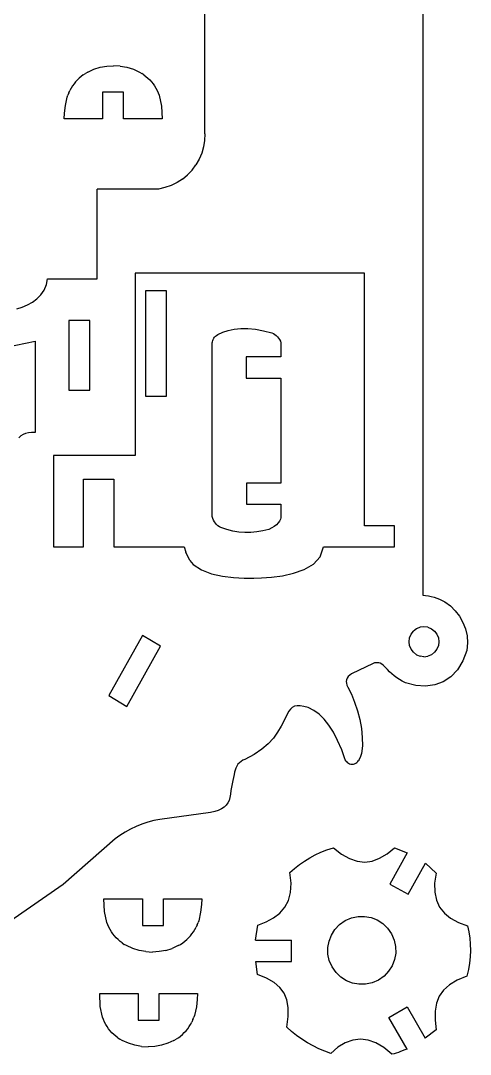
# Model space of a CAD drawing. Extents: x -1184 to 1184, y -939 to 939.
# Drawn here: x -429 to -33, y -939 to -31 of the extents above; entities that cross this region are included whole.
import ezdxf

# ---------------------------------------------------------------- set-up
doc = ezdxf.new("R2010")
doc.units = 0
doc.header["$MEASUREMENT"] = 0
doc.layers.get('0').update_dxf_attribs({"linetype": 'CONTINUOUS'})

msp = doc.modelspace()

# ---------------------------------------------------------------- linework, layer by layer
for p, q in [((-75.27, 78.85), (-75.27, -536.04)), ((-266.71, -130.77), (-266.71, -1.88)), ((-364.28, -74.07), (-358.64, -72.3)), ((-358.64, -72.3), (-352.83, -71.23)), ((-352.83, -71.23), (-346.94, -70.87)), ((-341.04, -71.23), (-346.94, -70.87)), ((-341.04, -71.23), (-335.24, -72.3)), ((-335.24, -72.3), (-329.6, -74.07)), ((-375.39, -80.27), (-377.13, -81.76)), ((-373.56, -78.9), (-375.39, -80.27)), ((-373.56, -78.9), (-371.65, -77.64)), ((-369.66, -76.51), (-371.65, -77.64)), ((-369.66, -76.51), (-364.28, -74.07)), ((-329.6, -74.07), (-324.22, -76.51)), ((-324.22, -76.51), (-322.24, -77.64)), ((-320.33, -78.9), (-322.24, -77.64)), ((-320.33, -78.9), (-318.5, -80.27)), ((-318.5, -80.27), (-316.77, -81.76)), ((-384.24, -90.67), (-385.31, -92.69)), ((-383.05, -88.71), (-384.24, -90.67)), ((-381.74, -86.84), (-383.05, -88.71)), ((-380.31, -85.05), (-381.74, -86.84)), ((-378.77, -83.36), (-380.31, -85.05)), ((-377.13, -81.76), (-378.77, -83.36)), ((-316.77, -81.76), (-315.13, -83.35)), ((-315.13, -83.35), (-313.6, -85.05)), ((-313.6, -85.05), (-312.18, -86.84)), ((-312.18, -86.84), (-310.87, -88.71)), ((-310.87, -88.71), (-309.69, -90.67)), ((-309.69, -90.67), (-308.63, -92.69)), ((-389.35, -105.97), (-387.64, -98.4)), ((-387.64, -98.4), (-387.04, -96.92)), ((-386.24, -94.78), (-387.04, -96.92)), ((-386.24, -94.78), (-385.31, -92.69)), ((-338.2, -94.19), (-356.68, -94.19)), ((-356.68, -94.19), (-356.68, -117.65)), ((-338.2, -117.65), (-338.2, -94.19)), ((-308.63, -92.69), (-307.7, -94.78)), ((-307.7, -94.78), (-306.91, -96.92)), ((-306.91, -96.92), (-304.92, -106.46)), ((-390.12, -112.61), (-389.35, -105.97)), ((-304.92, -106.46), (-304.4, -117.65)), ((-390.48, -117.65), (-390.12, -112.61)), ((-356.68, -117.65), (-390.48, -117.65)), ((-304.4, -117.65), (-338.2, -117.65)), ((-266.71, -130.77), (-266.94, -136.52)), ((-267.85, -142.2), (-269.44, -147.73)), ((-266.94, -136.52), (-267.85, -142.2)), ((-271.68, -153.03), (-274.54, -158.03)), ((-269.44, -147.73), (-271.68, -153.03)), ((-277.97, -162.65), (-281.93, -166.82)), ((-277.97, -162.65), (-274.54, -158.03)), ((-286.36, -170.49), (-291.2, -173.61)), ((-286.36, -170.49), (-281.93, -166.82)), ((-361.46, -258.18), (-361.46, -179.21)), ((-307.44, -179.21), (-361.46, -179.21)), ((-301.82, -178), (-307.44, -179.21)), ((-296.38, -176.12), (-301.82, -178)), ((-291.2, -173.61), (-296.38, -176.12)), ((-126.46, -253.27), (-328.07, -253.17)), ((-328.07, -253.17), (-328.07, -413.37)), ((-126.46, -474.94), (-126.46, -253.27)), ((-408.08, -268.02), (-406.07, -263.14)), ((-406.07, -263.14), (-404.96, -258.18)), ((-404.96, -258.18), (-361.46, -258.18)), ((-414.32, -275.68), (-410.88, -272.18)), ((-410.88, -272.18), (-408.08, -268.02)), ((-318.88, -268.67), (-318.88, -361.07)), ((-300.4, -268.67), (-318.88, -268.67)), ((-300.4, -361.07), (-300.4, -268.67)), ((-427.21, -282.95), (-422.61, -281)), ((-422.61, -281), (-418.28, -278.6)), ((-418.28, -278.6), (-414.32, -275.68)), ((-431.92, -284.52), (-427.21, -282.95)), ((-386.31, -294.81), (-386.31, -355.77)), ((-367.83, -294.81), (-386.31, -294.81)), ((-367.83, -355.77), (-367.83, -294.81)), ((-258.12, -309.34), (-257.31, -308.49)), ((-257.31, -308.49), (-256.36, -307.74)), ((-256.36, -307.74), (-255.27, -307.13)), ((-255.27, -307.13), (-251.02, -305.04)), ((-251.02, -305.04), (-246.2, -303.44)), ((-246.2, -303.44), (-240.86, -302.36)), ((-240.86, -302.36), (-235.03, -301.81)), ((-235.03, -301.81), (-228.84, -301.83)), ((-228.84, -301.83), (-222.23, -302.43)), ((-222.23, -302.43), (-215.25, -303.64)), ((-215.25, -303.64), (-207.92, -305.49)), ((-207.92, -305.49), (-206.46, -306.22)), ((-206.46, -306.22), (-205.12, -307.05)), ((-205.12, -307.05), (-203.91, -307.99)), ((-203.91, -307.99), (-202.84, -309.02)), ((-441.34, -318.27), (-415.95, -312.73)), ((-415.95, -312.73), (-415.95, -393.08)), ((-260.34, -314.37), (-260.13, -313.34)), ((-260.34, -466.83), (-260.34, -314.37)), ((-260.13, -313.34), (-259.81, -312.3)), ((-259.81, -312.3), (-259.37, -311.27)), ((-259.37, -311.27), (-258.81, -310.28)), ((-258.81, -310.28), (-258.12, -309.34)), ((-202.84, -309.02), (-201.89, -310.16)), ((-201.89, -310.16), (-201.07, -311.41)), ((-201.07, -311.41), (-200.38, -312.75)), ((-200.38, -312.75), (-199.99, -314.2)), ((-199.99, -314.2), (-199.99, -326.74)), ((-230.34, -326.74), (-230.34, -345.22)), ((-199.99, -326.74), (-230.34, -326.74)), ((-230.34, -345.22), (-199.99, -345.22)), ((-199.99, -345.22), (-199.99, -437.62)), ((-386.31, -355.77), (-367.83, -355.77)), ((-318.88, -361.07), (-300.4, -361.07)), ((-428.46, -396.11), (-430.23, -397.65)), ((-426.48, -394.88), (-428.46, -396.11)), ((-424.28, -393.96), (-426.48, -394.88)), ((-421.81, -393.35), (-424.28, -393.96)), ((-419.04, -393.05), (-421.81, -393.35)), ((-415.95, -393.08), (-419.04, -393.05)), ((-328.07, -413.37), (-399.76, -413.37)), ((-399.76, -413.37), (-399.76, -493.44)), ((-373.26, -493.43), (-373.26, -434.03)), ((-373.26, -434.03), (-346.82, -434.03)), ((-346.82, -434.03), (-346.82, -493.44)), ((-230.16, -437.62), (-230.16, -456.1)), ((-199.99, -437.62), (-230.16, -437.62)), ((-230.16, -456.1), (-199.99, -456.1)), ((-199.99, -456.1), (-199.99, -468.16)), ((-259.81, -468.56), (-260.34, -466.83)), ((-259.16, -470.14), (-259.81, -468.56)), ((-258.37, -471.56), (-259.16, -470.14)), ((-257.45, -472.83), (-258.37, -471.56)), ((-201.13, -470.88), (-202.32, -472.51)), ((-200.29, -469.18), (-201.13, -470.88)), ((-199.99, -468.16), (-200.29, -469.18)), ((-256.41, -473.97), (-257.45, -472.83)), ((-255.25, -474.96), (-256.41, -473.97)), ((-253.97, -475.81), (-255.25, -474.96)), ((-252.58, -476.53), (-253.97, -475.81)), ((-247.29, -478.34), (-252.58, -476.53)), ((-242.03, -479.68), (-247.29, -478.34)), ((-236.78, -480.56), (-242.03, -479.68)), ((-231.54, -480.97), (-236.78, -480.56)), ((-226.31, -480.93), (-231.54, -480.97)), ((-221.06, -480.45), (-226.31, -480.93)), ((-215.8, -479.53), (-221.06, -480.45)), ((-210.51, -478.18), (-215.8, -479.53)), ((-207.94, -476.88), (-210.51, -478.18)), ((-205.72, -475.51), (-207.94, -476.88)), ((-203.85, -474.05), (-205.72, -475.51)), ((-202.32, -472.51), (-203.85, -474.05)), ((-99.94, -474.94), (-126.46, -474.94)), ((-99.94, -493.44), (-99.94, -474.94)), ((-399.76, -493.44), (-373.26, -493.43)), ((-346.82, -493.44), (-284.79, -493.44)), ((-284.79, -493.44), (-283.47, -498.06)), ((-279.8, -505.37), (-283.47, -498.06)), ((-165.5, -502.34), (-162.51, -493.44)), ((-162.51, -493.44), (-99.94, -493.44)), ((-279.8, -505.37), (-277.03, -508.91)), ((-171.34, -508.72), (-165.5, -502.34)), ((-277.03, -508.91), (-269.69, -513.81)), ((-269.69, -513.81), (-260.89, -517.2)), ((-260.89, -517.2), (-251.26, -519.35)), ((-198.58, -518.96), (-188.67, -516.78)), ((-188.67, -516.78), (-179.33, -513.45)), ((-179.33, -513.45), (-171.34, -508.72)), ((-251.26, -519.35), (-241.45, -520.53)), ((-241.45, -520.53), (-232.07, -521.01)), ((-232.07, -521.01), (-223.76, -521.06)), ((-223.76, -521.06), (-216.92, -520.86)), ((-216.92, -520.86), (-208.26, -520.24)), ((-208.26, -520.24), (-198.58, -518.96)), ((-75.27, -536.04), (-72.74, -536.27)), ((-72.74, -536.27), (-70.22, -536.63)), ((-70.22, -536.63), (-67.73, -537.12)), ((-67.73, -537.12), (-65.26, -537.75)), ((-65.26, -537.75), (-62.82, -538.53)), ((-62.82, -538.53), (-60.4, -539.46)), ((-60.4, -539.46), (-58.01, -540.55)), ((-58.01, -540.55), (-55.65, -541.81)), ((-55.65, -541.81), (-50.9, -545.43)), ((-50.9, -545.43), (-46.64, -549.71)), ((-46.64, -549.71), (-42.95, -554.55)), ((-42.95, -554.55), (-39.93, -559.87)), ((-39.93, -559.87), (-37.66, -565.61)), ((-321.6, -571.4), (-351.23, -624.19)), ((-305.72, -580.9), (-321.6, -571.4)), ((-86.83, -573.5), (-85.52, -570.34)), ((-85.52, -570.34), (-83.43, -567.62)), ((-80.71, -565.53), (-83.43, -567.62)), ((-77.55, -564.22), (-80.71, -565.53)), ((-74.15, -563.77), (-77.55, -564.22)), ((-70.76, -564.22), (-74.15, -563.77)), ((-70.76, -564.22), (-67.59, -565.53)), ((-67.59, -565.53), (-64.87, -567.62)), ((-64.87, -567.62), (-62.79, -570.34)), ((-62.79, -570.34), (-61.47, -573.5)), ((-37.66, -565.61), (-36.25, -571.67)), ((-36.25, -571.67), (-35.79, -577.97)), ((-335.34, -633.69), (-305.72, -580.9)), ((-87.28, -576.9), (-86.83, -573.5)), ((-86.83, -580.29), (-87.28, -576.9)), ((-85.52, -583.46), (-86.83, -580.29)), ((-61.47, -580.29), (-62.79, -583.46)), ((-61.47, -573.5), (-61.03, -576.9)), ((-61.03, -576.9), (-61.47, -580.29)), ((-35.79, -577.97), (-36.35, -584.44)), ((-83.43, -586.18), (-85.52, -583.46)), ((-80.71, -588.26), (-83.43, -586.18)), ((-80.71, -588.26), (-77.55, -589.58)), ((-74.15, -590.02), (-77.55, -589.58)), ((-74.15, -590.02), (-70.76, -589.58)), ((-67.59, -588.26), (-70.76, -589.58)), ((-67.59, -588.26), (-64.87, -586.18)), ((-62.79, -583.46), (-64.87, -586.18)), ((-36.35, -584.44), (-40.01, -593.78)), ((-118.77, -595.88), (-137.7, -604.95)), ((-117.57, -595.54), (-118.77, -595.88)), ((-116.36, -595.32), (-117.57, -595.54)), ((-115.13, -595.26), (-116.36, -595.32)), ((-113.87, -595.41), (-115.13, -595.26)), ((-112.56, -595.82), (-113.87, -595.41)), ((-111.17, -596.55), (-112.56, -595.82)), ((-109.71, -597.63), (-111.17, -596.55)), ((-108.14, -599.12), (-109.71, -597.63)), ((-106.26, -601.31), (-108.14, -599.12)), ((-40.01, -593.78), (-44.8, -601.5)), ((-140.72, -607.43), (-141.67, -608.78)), ((-139.39, -606.15), (-140.72, -607.43)), ((-137.7, -604.95), (-139.39, -606.15)), ((-104.35, -603.32), (-106.26, -601.31)), ((-102.37, -605.17), (-104.35, -603.32)), ((-100.29, -606.88), (-102.37, -605.17)), ((-98.08, -608.49), (-100.29, -606.88)), ((-50.59, -607.59), (-57.27, -612.03)), ((-44.8, -601.5), (-50.59, -607.59)), ((-142.26, -610.21), (-142.47, -611.71)), ((-142.47, -611.71), (-142.32, -613.29)), ((-142.32, -613.29), (-141.8, -614.93)), ((-141.67, -608.78), (-142.26, -610.21)), ((-141.8, -614.93), (-140.91, -616.65)), ((-140.91, -616.65), (-137.85, -622.96)), ((-95.71, -610), (-98.08, -608.49)), ((-93.16, -611.46), (-95.71, -610)), ((-90.39, -612.87), (-93.16, -611.46)), ((-81.39, -615.24), (-90.39, -612.87)), ((-72.79, -615.88), (-81.39, -615.24)), ((-64.71, -614.8), (-72.79, -615.88)), ((-57.27, -612.03), (-64.71, -614.8)), ((-351.23, -624.19), (-335.34, -633.69)), ((-137.85, -622.96), (-135.05, -629.98)), ((-189.87, -634.58), (-191.51, -635.97)), ((-187.92, -633.6), (-189.87, -634.58)), ((-185.6, -633.09), (-187.92, -633.6)), ((-182.85, -633.09), (-185.6, -633.09)), ((-179.62, -633.64), (-182.85, -633.09)), ((-175.85, -634.77), (-179.62, -633.64)), ((-170.88, -637.27), (-175.85, -634.77)), ((-135.05, -629.98), (-132.6, -637.5)), ((-194.07, -639.89), (-196.74, -645.48)), ((-192.89, -637.76), (-194.07, -639.89)), ((-191.51, -635.97), (-192.89, -637.76)), ((-166.22, -640.64), (-170.88, -637.27)), ((-161.82, -644.92), (-166.22, -640.64)), ((-132.6, -637.5), (-130.59, -645.3)), ((-199.57, -650.96), (-202.76, -656.33)), ((-196.74, -645.48), (-199.57, -650.96)), ((-157.68, -650.16), (-161.82, -644.92)), ((-153.75, -656.38), (-157.68, -650.16)), ((-130.59, -645.3), (-129.15, -653.17)), ((-129.15, -653.17), (-128.35, -660.89)), ((-206.53, -661.53), (-211.08, -666.56)), ((-202.76, -656.33), (-206.53, -661.53)), ((-150.01, -663.62), (-153.75, -656.38)), ((-128.35, -660.89), (-128.3, -668.25)), ((-216.64, -671.38), (-223.4, -675.97)), ((-211.08, -666.56), (-216.64, -671.38)), ((-146.44, -671.92), (-150.01, -663.62)), ((-128.3, -668.25), (-129.1, -675.03)), ((-231.59, -680.29), (-233.35, -680.98)), ((-223.4, -675.97), (-231.59, -680.29)), ((-143.26, -680.62), (-146.44, -671.92)), ((-142.57, -681.89), (-143.26, -680.62)), ((-130.97, -680.21), (-131.65, -681.31)), ((-129.81, -677.56), (-130.97, -680.21)), ((-129.1, -675.03), (-129.81, -677.56)), ((-240.13, -689.62), (-240.54, -691.5)), ((-239.5, -687.81), (-240.13, -689.62)), ((-238.66, -686.1), (-239.5, -687.81)), ((-237.62, -684.54), (-238.66, -686.1)), ((-236.38, -683.14), (-237.62, -684.54)), ((-234.95, -681.94), (-236.38, -683.14)), ((-233.35, -680.98), (-234.95, -681.94)), ((-142.57, -681.89), (-142.33, -682.21)), ((-142.33, -682.21), (-141.52, -682.99)), ((-141.52, -682.99), (-140.58, -683.62)), ((-140.58, -683.62), (-139.55, -684.09)), ((-139.55, -684.09), (-138.46, -684.37)), ((-138.46, -684.37), (-137.33, -684.47)), ((-137.33, -684.47), (-136.2, -684.37)), ((-136.2, -684.37), (-135.11, -684.09)), ((-135.11, -684.09), (-134.08, -683.62)), ((-134.08, -683.62), (-133.14, -682.99)), ((-133.14, -682.99), (-132.32, -682.21)), ((-132.32, -682.21), (-131.65, -681.31)), ((-242.17, -698.74), (-242.73, -701.61)), ((-241.6, -696.05), (-242.17, -698.74)), ((-241.06, -693.62), (-241.6, -696.05)), ((-240.54, -691.5), (-241.06, -693.62)), ((-243.8, -707.67), (-244.27, -710.73)), ((-243.28, -704.61), (-243.8, -707.67)), ((-242.73, -701.61), (-243.28, -704.61)), ((-245.34, -716.22), (-246.41, -718.47)), ((-244.68, -713.73), (-245.34, -716.22)), ((-244.27, -710.73), (-244.68, -713.73)), ((-258.06, -726.01), (-261.64, -726.78)), ((-254.89, -724.99), (-258.06, -726.01)), ((-252.15, -723.73), (-254.89, -724.99)), ((-249.82, -722.22), (-252.15, -723.73)), ((-247.91, -720.47), (-249.82, -722.22)), ((-246.41, -718.47), (-247.91, -720.47)), ((-316.96, -735.31), (-322.12, -737)), ((-311.7, -733.96), (-316.96, -735.31)), ((-306.35, -732.99), (-311.7, -733.96)), ((-261.64, -726.78), (-306.35, -732.99)), ((-336.79, -744.01), (-341.35, -746.94)), ((-332.05, -741.37), (-336.79, -744.01)), ((-327.16, -739.02), (-332.05, -741.37)), ((-322.12, -737), (-327.16, -739.02)), ((-345.7, -750.14), (-391.32, -790.04)), ((-341.35, -746.94), (-345.7, -750.14)), ((-169.75, -763.97), (-164.71, -761.62)), ((-164.71, -761.62), (-159.4, -759.6)), ((-159.4, -759.6), (-153.8, -757.9)), ((-153.8, -757.9), (-146.63, -763.47)), ((-106.62, -763.2), (-100.07, -757.8)), ((-88.87, -762.21), (-104.19, -789.71)), ((-100.07, -757.8), (-88.87, -762.21)), ((-183.63, -772.68), (-179.18, -769.51)), ((-179.18, -769.51), (-174.57, -766.6)), ((-174.57, -766.6), (-169.75, -763.97)), ((-146.63, -763.47), (-139.67, -767.4)), ((-139.67, -767.4), (-132.88, -769.7)), ((-132.88, -769.7), (-126.23, -770.4)), ((-126.23, -770.4), (-119.66, -769.53)), ((-119.66, -769.53), (-113.13, -767.12)), ((-113.13, -767.12), (-106.62, -763.2)), ((-88.05, -798.71), (-72.81, -771.37)), ((-72.81, -771.37), (-63.53, -780.07)), ((-72.81, -771.37), (-72.81, -771.37)), ((-192.1, -779.71), (-187.92, -776.09)), ((-190.92, -789.01), (-192.1, -779.71)), ((-187.92, -776.09), (-183.63, -772.68)), ((-63.53, -780.07), (-64.76, -788.98)), ((-191.31, -797.12), (-190.92, -789.01)), ((-104.19, -789.71), (-88.05, -798.71)), ((-64.76, -788.98), (-64.63, -796.9)), ((-391.32, -790.04), (-438.3, -822.72)), ((-193.18, -804.12), (-191.31, -797.12)), ((-64.63, -796.9), (-63.16, -803.88)), ((-355.39, -802.66), (-321.59, -802.66)), ((-354.86, -813.85), (-355.39, -802.66)), ((-321.59, -802.66), (-321.59, -826.11)), ((-303.11, -826.11), (-303.11, -802.66)), ((-303.11, -802.66), (-269.3, -802.66)), ((-269.66, -807.7), (-270.43, -814.33)), ((-269.3, -802.66), (-269.66, -807.7)), ((-196.39, -810.1), (-193.18, -804.12)), ((-63.16, -803.88), (-60.34, -809.96)), ((-352.87, -823.38), (-354.86, -813.85)), ((-270.43, -814.33), (-272.14, -821.9)), ((-206.34, -819.39), (-200.81, -815.16)), ((-200.81, -815.16), (-196.39, -810.1)), ((-60.34, -809.96), (-56.18, -815.2)), ((-56.18, -815.2), (-50.69, -819.65)), ((-352.08, -825.53), (-352.87, -823.38)), ((-351.16, -827.62), (-352.08, -825.53)), ((-321.59, -826.11), (-303.11, -826.11)), ((-273.54, -825.53), (-274.48, -827.62)), ((-273.54, -825.53), (-272.74, -823.38)), ((-272.14, -821.9), (-272.74, -823.38)), ((-222.18, -839.15), (-220.18, -825.74)), ((-220.18, -825.74), (-212.83, -822.89)), ((-212.83, -822.89), (-206.34, -819.39)), ((-152.41, -829.59), (-148.36, -825.33)), ((-148.36, -825.33), (-143.39, -821.86)), ((-143.39, -821.86), (-137.83, -819.45)), ((-137.83, -819.45), (-132.08, -818.24)), ((-132.08, -818.24), (-126.3, -818.17)), ((-126.3, -818.17), (-120.66, -819.2)), ((-120.66, -819.2), (-115.31, -821.28)), ((-115.31, -821.28), (-110.42, -824.37)), ((-110.42, -824.37), (-106.16, -828.42)), ((-50.69, -819.65), (-43.87, -823.35)), ((-43.87, -823.35), (-35.73, -826.35)), ((-350.1, -829.64), (-351.16, -827.62)), ((-348.91, -831.6), (-350.1, -829.64)), ((-347.61, -833.47), (-348.91, -831.6)), ((-346.19, -835.26), (-347.61, -833.47)), ((-344.65, -836.96), (-346.19, -835.26)), ((-281.02, -836.95), (-279.48, -835.26)), ((-279.48, -835.26), (-278.05, -833.47)), ((-278.05, -833.47), (-276.74, -831.6)), ((-276.74, -831.6), (-275.55, -829.64)), ((-275.55, -829.64), (-274.48, -827.62)), ((-157.58, -839.83), (-155.5, -834.48)), ((-155.5, -834.48), (-152.41, -829.59)), ((-106.16, -828.42), (-102.69, -833.38)), ((-102.69, -833.38), (-100.28, -838.94)), ((-35.73, -826.35), (-34.7, -831.79)), ((-34.7, -831.79), (-33.94, -837.22)), ((-343.02, -838.55), (-344.65, -836.96)), ((-341.28, -840.04), (-343.02, -838.55)), ((-339.46, -841.41), (-341.28, -840.04)), ((-339.46, -841.41), (-337.55, -842.67)), ((-335.56, -843.8), (-337.55, -842.67)), ((-330.18, -846.24), (-335.56, -843.8)), ((-290.13, -843.8), (-295.51, -846.24)), ((-290.13, -843.8), (-288.14, -842.67)), ((-288.14, -842.67), (-286.23, -841.41)), ((-286.23, -841.41), (-284.4, -840.03)), ((-284.4, -840.03), (-282.66, -838.55)), ((-282.66, -838.55), (-281.02, -836.95)), ((-222.18, -839.15), (-190.63, -839.15)), ((-190.63, -857.63), (-190.63, -839.15)), ((-158.61, -845.47), (-157.58, -839.83)), ((-100.28, -838.94), (-99.06, -844.69)), ((-33.94, -837.22), (-33.5, -842.64)), ((-33.5, -842.64), (-33.37, -848.09)), ((-324.55, -848.01), (-330.18, -846.24)), ((-318.74, -849.08), (-324.55, -848.01)), ((-318.74, -849.08), (-312.85, -849.44)), ((-306.95, -849.08), (-312.85, -849.44)), ((-301.14, -848.01), (-306.95, -849.08)), ((-301.14, -848.01), (-295.51, -846.24)), ((-158.54, -851.25), (-158.61, -845.47)), ((-157.32, -857.01), (-158.54, -851.25)), ((-98.99, -850.47), (-100.02, -856.12)), ((-99.06, -844.69), (-98.99, -850.47)), ((-33.37, -848.09), (-33.58, -853.59)), ((-221.84, -857.63), (-190.63, -857.63)), ((-220.5, -869.07), (-221.84, -857.63)), ((-154.91, -862.56), (-157.32, -857.01)), ((-102.1, -861.47), (-105.19, -866.35)), ((-100.02, -856.12), (-102.1, -861.47)), ((-34.15, -859.14), (-35.1, -864.79)), ((-33.58, -853.59), (-34.15, -859.14)), ((-212.48, -872.5), (-220.5, -869.07)), ((-151.44, -867.53), (-154.91, -862.56)), ((-147.18, -871.58), (-151.44, -867.53)), ((-142.29, -874.67), (-147.18, -871.58)), ((-109.25, -870.62), (-114.21, -874.09)), ((-105.19, -866.35), (-109.25, -870.62)), ((-36.44, -870.54), (-44.97, -874.07)), ((-35.1, -864.79), (-36.44, -870.54)), ((-205.95, -876.32), (-212.48, -872.5)), ((-200.85, -880.66), (-205.95, -876.32)), ((-197.12, -885.68), (-200.85, -880.66)), ((-136.95, -876.75), (-142.29, -874.67)), ((-131.3, -877.78), (-136.95, -876.75)), ((-125.52, -877.71), (-131.3, -877.78)), ((-119.77, -876.5), (-125.52, -877.71)), ((-114.21, -874.09), (-119.77, -876.5)), ((-51.78, -878.18), (-56.98, -882.92)), ((-44.97, -874.07), (-51.78, -878.18)), ((-358.65, -897.15), (-359.18, -885.96)), ((-359.18, -885.96), (-325.37, -885.96)), ((-325.37, -885.96), (-325.37, -909.41)), ((-306.89, -909.41), (-306.89, -885.96)), ((-306.89, -885.96), (-273.09, -885.96)), ((-273.09, -885.96), (-273.45, -891)), ((-194.69, -891.5), (-197.12, -885.68)), ((-60.71, -888.33), (-63.09, -894.48)), ((-56.98, -882.92), (-60.71, -888.33)), ((-356.66, -906.68), (-358.65, -897.15)), ((-274.22, -897.63), (-275.93, -905.21)), ((-273.45, -891), (-274.22, -897.63)), ((-193.51, -898.28), (-194.69, -891.5)), ((-193.51, -906.16), (-193.51, -898.28)), ((-104.96, -906.9), (-88.96, -897.66)), ((-88.96, -897.66), (-73.1, -925.12)), ((-63.09, -894.48), (-64.24, -901.4)), ((-355.87, -908.83), (-356.66, -906.68)), ((-277.33, -908.83), (-276.53, -906.68)), ((-275.93, -905.21), (-276.53, -906.68)), ((-194.64, -915.29), (-193.51, -906.16)), ((-88.96, -934.61), (-104.96, -906.9)), ((-64.24, -901.4), (-64.28, -909.15)), ((-354.94, -910.92), (-355.87, -908.83)), ((-353.88, -912.94), (-354.94, -910.92)), ((-352.7, -914.9), (-353.88, -912.94)), ((-351.4, -916.77), (-352.7, -914.9)), ((-349.97, -918.56), (-351.4, -916.77)), ((-325.37, -909.41), (-306.89, -909.41)), ((-283.26, -918.56), (-281.84, -916.77)), ((-281.84, -916.77), (-280.52, -914.9)), ((-280.52, -914.9), (-279.33, -912.94)), ((-279.33, -912.94), (-278.27, -910.92)), ((-277.33, -908.83), (-278.27, -910.92)), ((-190.48, -919.14), (-194.64, -915.29)), ((-64.28, -909.15), (-63.34, -917.8)), ((-348.44, -920.26), (-349.97, -918.56)), ((-346.8, -921.85), (-348.44, -920.26)), ((-345.07, -923.34), (-346.8, -921.85)), ((-343.24, -924.71), (-345.07, -923.34)), ((-343.24, -924.71), (-341.33, -925.97)), ((-339.35, -927.1), (-341.33, -925.97)), ((-293.91, -927.1), (-291.93, -925.97)), ((-290.01, -924.71), (-291.93, -925.97)), ((-290.01, -924.71), (-288.18, -923.34)), ((-288.18, -923.34), (-286.44, -921.85)), ((-286.44, -921.85), (-284.8, -920.25)), ((-284.8, -920.25), (-283.26, -918.56)), ((-186.07, -922.74), (-190.48, -919.14)), ((-181.44, -926.08), (-186.07, -922.74)), ((-176.62, -929.14), (-181.44, -926.08)), ((-130.06, -926.05), (-136.75, -926.86)), ((-123.26, -926.85), (-130.06, -926.05)), ((-63.34, -917.8), (-73.1, -925.12)), ((-333.97, -929.54), (-339.35, -927.1)), ((-328.34, -931.31), (-333.97, -929.54)), ((-322.53, -932.38), (-328.34, -931.31)), ((-322.53, -932.38), (-316.63, -932.74)), ((-310.74, -932.38), (-316.63, -932.74)), ((-304.93, -931.31), (-310.74, -932.38)), ((-299.29, -929.54), (-304.93, -931.31)), ((-293.91, -927.1), (-299.29, -929.54)), ((-171.64, -931.92), (-176.62, -929.14)), ((-166.54, -934.41), (-171.64, -931.92)), ((-161.34, -936.6), (-166.54, -934.41)), ((-149.77, -933.11), (-156.08, -938.48)), ((-143.32, -929.22), (-149.77, -933.11)), ((-136.75, -926.86), (-143.32, -929.22)), ((-116.36, -929.29), (-123.26, -926.85)), ((-109.36, -933.42), (-116.36, -929.29)), ((-102.27, -939.28), (-109.36, -933.42)), ((-88.96, -934.61), (-90.94, -935.42)), ((-156.08, -938.48), (-161.34, -936.6)), ((-100.39, -938.78), (-102.27, -939.28)), ((-98.49, -938.19), (-100.39, -938.78)), ((-96.58, -937.56), (-98.49, -938.19)), ((-94.68, -936.87), (-96.58, -937.56)), ((-90.94, -935.42), (-94.68, -936.87))]:
    msp.add_line(p, q)

doc.saveas('drawing.dxf')
